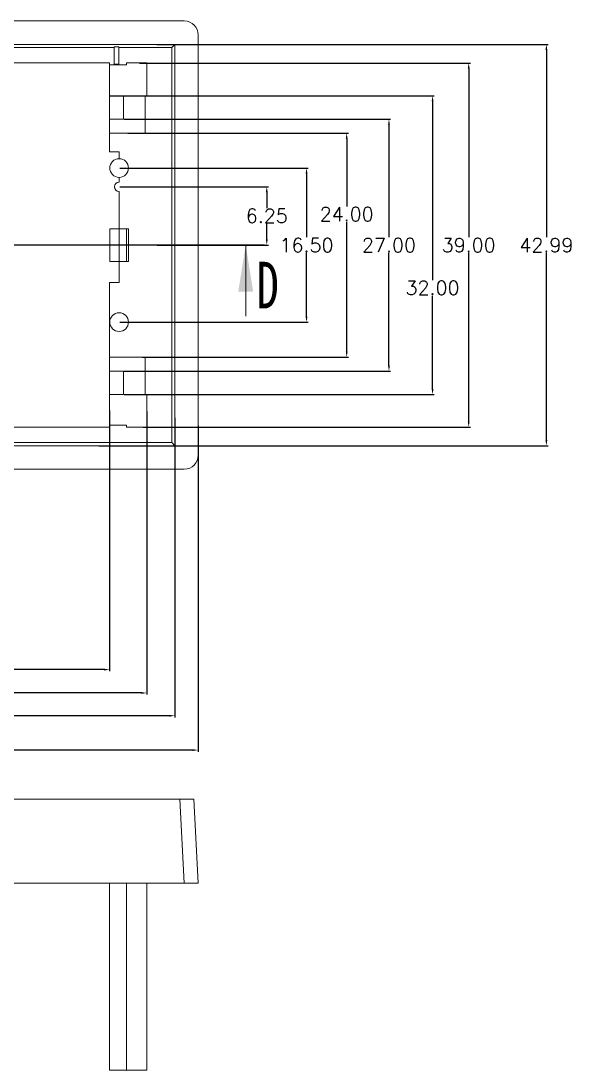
# Model space of a CAD drawing. Header units: inches. Extents: x 1113 to 3281, y 573 to 1166.
# Drawn here: x 2274.2 to 2333.1, y 757.9 to 870.2 of the extents above; entities that cross this region are included whole.
import ezdxf

# ---------------------------------------------------------------- set-up
doc = ezdxf.new("R2010")
doc.units = ezdxf.units.IN
doc.styles.add('SLDTEXTSTYLE6', font='TXT', dxfattribs={"width": 0.7})
doc.styles.get("Standard").update_dxf_attribs({"font": 'txt', "bigfont": 'gbcbig.shx'})
doc.dimstyles.new('2', dxfattribs={"dimtxt": 1.5, "dimasz": 0.6, "dimexe": 0.18, "dimexo": 0.0625, "dimgap": 0.09, "dimtad": 0, "dimtih": 1, "dimtoh": 1, "dimzin": 0, "dimdsep": 46, "dimtxsty": 'Standard', "dimcen": 0, "dimadec": 0, "dimazin": 2, "dimtfac": 1, "dimtofl": 0, "dimtmove": 0, "dimatfit": 3, "dimfxl": 0, "dimtolj": 1, "dimtzin": 0, "dimarcsym": 0})

# ---------------------------------------------------------------- blocks, each defined once
blk = doc.blocks.new('*D379')
at = {"color": 0, "lineweight": -2, "transparency": 16777216}
for p, q in [((2197.72, 829.02), (2197.72, 800.56)), ((2283.72, 828.5), (2283.72, 800.56)), ((2198.32, 800.74), (2237.88, 800.74)), ((2283.12, 800.74), (2243.56, 800.74))]:
    blk.add_line(p, q, dxfattribs=at)
at = {"color": 0, "transparency": 16777216}
for points in [[(2198.32, 800.84), (2198.32, 800.64), (2197.72, 800.74)], [(2283.12, 800.84), (2283.12, 800.64), (2283.72, 800.74)]]:
    blk.add_solid(points, dxfattribs=at)
at = {"layer": 'Defpoints', "color": 0, "transparency": 16777216}
for p in [(2197.72, 829.09), (2283.72, 828.56), (2197.72, 800.74)]:
    blk.add_point(p, dxfattribs=at)
at = {"color": 0, "transparency": 16777216, "insert": (2240.72, 800.74), "char_height": 1.5, "attachment_point": 5}
blk.add_mtext('\\A1;86.00', dxfattribs=at)
blk = doc.blocks.new('*D380')
at = {"color": 0, "lineweight": -2, "transparency": 16777216}
for p, q in [((2287.72, 828.4), (2287.72, 798.06)), ((2197.72, 827.2), (2197.72, 798.06)), ((2198.32, 798.24), (2240, 798.24)), ((2287.12, 798.24), (2245.43, 798.24))]:
    blk.add_line(p, q, dxfattribs=at)
at = {"color": 0, "transparency": 16777216}
for points in [[(2198.32, 798.34), (2198.32, 798.14), (2197.72, 798.24)], [(2287.12, 798.34), (2287.12, 798.14), (2287.72, 798.24)]]:
    blk.add_solid(points, dxfattribs=at)
at = {"layer": 'Defpoints', "color": 0, "transparency": 16777216}
for p in [(2287.72, 828.46), (2197.72, 827.27), (2197.72, 798.24)]:
    blk.add_point(p, dxfattribs=at)
at = {"color": 0, "transparency": 16777216, "insert": (2242.72, 798.24), "char_height": 1.5, "attachment_point": 5}
blk.add_mtext('\\A1;90.00', dxfattribs=at)
blk = doc.blocks.new('*D381')
at = {"color": 0, "lineweight": -2, "transparency": 16777216}
for p, q in [((2290.71, 827.72), (2290.71, 795.62)), ((2197.72, 825.2), (2197.72, 795.62)), ((2198.32, 795.8), (2241.38, 795.8)), ((2290.11, 795.8), (2247.06, 795.8))]:
    blk.add_line(p, q, dxfattribs=at)
at = {"color": 0, "transparency": 16777216}
for points in [[(2198.32, 795.9), (2198.32, 795.7), (2197.72, 795.8)], [(2290.11, 795.9), (2290.11, 795.7), (2290.71, 795.8)]]:
    blk.add_solid(points, dxfattribs=at)
at = {"layer": 'Defpoints', "color": 0, "transparency": 16777216}
for p in [(2290.71, 827.78), (2197.72, 825.26), (2290.71, 795.8)]:
    blk.add_point(p, dxfattribs=at)
at = {"color": 0, "transparency": 16777216, "insert": (2244.22, 795.8), "char_height": 1.5, "attachment_point": 5}
blk.add_mtext('\\A1;93.00', dxfattribs=at)
blk = doc.blocks.new('*D382')
at = {"color": 0, "lineweight": -2, "transparency": 16777216}
for p, q in [((2293.22, 826.85), (2293.22, 791.94)), ((2197.72, 825.2), (2197.72, 791.94)), ((2198.32, 792.12), (2242.5, 792.12)), ((2292.62, 792.12), (2248.43, 792.12))]:
    blk.add_line(p, q, dxfattribs=at)
at = {"color": 0, "transparency": 16777216}
for points in [[(2198.32, 792.22), (2198.32, 792.02), (2197.72, 792.12)], [(2292.62, 792.22), (2292.62, 792.02), (2293.22, 792.12)]]:
    blk.add_solid(points, dxfattribs=at)
at = {"layer": 'Defpoints', "color": 0, "transparency": 16777216}
for p in [(2293.22, 826.91), (2197.72, 825.26), (2197.72, 792.12)]:
    blk.add_point(p, dxfattribs=at)
at = {"color": 0, "transparency": 16777216, "insert": (2245.47, 792.12), "char_height": 1.5, "attachment_point": 5}
blk.add_mtext('\\A1;95.50', dxfattribs=at)
blk = doc.blocks.new('*D389')
at = {"color": 0, "lineweight": -2, "transparency": 16777216}
for p, q in [((2284.81, 854.46), (2305, 854.46)), ((2304.82, 853.86), (2304.82, 847.05)), ((2304.82, 838.56), (2304.82, 845.37)), ((2284.81, 837.96), (2305, 837.96))]:
    blk.add_line(p, q, dxfattribs=at)
at = {"color": 0, "transparency": 16777216}
for points in [[(2304.72, 853.86), (2304.92, 853.86), (2304.82, 854.46)], [(2304.72, 838.56), (2304.92, 838.56), (2304.82, 837.96)]]:
    blk.add_solid(points, dxfattribs=at)
at = {"layer": 'Defpoints', "color": 0, "transparency": 16777216}
for p in [(2284.75, 854.46), (2304.82, 854.46), (2284.75, 837.96)]:
    blk.add_point(p, dxfattribs=at)
at = {"color": 0, "transparency": 16777216, "insert": (2304.82, 846.21), "char_height": 1.5, "attachment_point": 5}
blk.add_mtext('\\A1;16.50', dxfattribs=at)
blk = doc.blocks.new('*D390')
at = {"color": 0, "lineweight": -2, "transparency": 16777216}
for p, q in [((2284.81, 852.46), (2300.74, 852.46)), ((2300.56, 851.86), (2300.56, 850.18)), ((2300.56, 846.81), (2300.56, 848.5)), ((2288.81, 846.21), (2300.74, 846.21))]:
    blk.add_line(p, q, dxfattribs=at)
at = {"color": 0, "transparency": 16777216}
for points in [[(2300.46, 851.86), (2300.66, 851.86), (2300.56, 852.46)], [(2300.46, 846.81), (2300.66, 846.81), (2300.56, 846.21)]]:
    blk.add_solid(points, dxfattribs=at)
at = {"layer": 'Defpoints', "color": 0, "transparency": 16777216}
for p in [(2284.75, 852.46), (2300.56, 852.46), (2288.75, 846.21)]:
    blk.add_point(p, dxfattribs=at)
at = {"color": 0, "transparency": 16777216, "insert": (2300.56, 849.34), "char_height": 1.5, "attachment_point": 5}
blk.add_mtext('\\A1;6.25', dxfattribs=at)
blk = doc.blocks.new('*D391')
at = {"color": 0, "lineweight": -2, "transparency": 16777216}
for p, q in [((2285.28, 859.71), (2313.83, 859.71)), ((2313.65, 859.11), (2313.65, 847.05)), ((2313.65, 833.31), (2313.65, 845.37)), ((2285.28, 832.71), (2313.83, 832.71))]:
    blk.add_line(p, q, dxfattribs=at)
at = {"color": 0, "transparency": 16777216}
for points in [[(2313.55, 859.11), (2313.75, 859.11), (2313.65, 859.71)], [(2313.55, 833.31), (2313.75, 833.31), (2313.65, 832.71)]]:
    blk.add_solid(points, dxfattribs=at)
at = {"layer": 'Defpoints', "color": 0, "transparency": 16777216}
for p in [(2285.22, 859.71), (2313.65, 859.71), (2285.22, 832.71)]:
    blk.add_point(p, dxfattribs=at)
at = {"color": 0, "transparency": 16777216, "insert": (2313.65, 846.21), "char_height": 1.5, "attachment_point": 5}
blk.add_mtext('\\A1;27.00', dxfattribs=at)
blk = doc.blocks.new('*D392')
at = {"color": 0, "lineweight": -2, "transparency": 16777216}
for p, q in [((2285.68, 858.21), (2309.3, 858.21)), ((2309.12, 857.61), (2309.12, 850.36)), ((2309.12, 834.81), (2309.12, 848.68)), ((2287.23, 834.21), (2309.3, 834.21))]:
    blk.add_line(p, q, dxfattribs=at)
at = {"color": 0, "transparency": 16777216}
for points in [[(2309.02, 857.61), (2309.22, 857.61), (2309.12, 858.21)], [(2309.02, 834.81), (2309.22, 834.81), (2309.12, 834.21)]]:
    blk.add_solid(points, dxfattribs=at)
at = {"layer": 'Defpoints', "color": 0, "transparency": 16777216}
for p in [(2285.62, 858.21), (2309.12, 858.21), (2287.17, 834.21)]:
    blk.add_point(p, dxfattribs=at)
at = {"color": 0, "transparency": 16777216, "insert": (2309.12, 849.52), "char_height": 1.5, "attachment_point": 5}
blk.add_mtext('\\A1;24.00', dxfattribs=at)
blk = doc.blocks.new('*D393')
at = {"color": 0, "lineweight": -2, "transparency": 16777216}
for p, q in [((2283.78, 862.21), (2318.5, 862.21)), ((2318.32, 861.61), (2318.32, 842.46)), ((2318.32, 830.81), (2318.32, 840.78)), ((2285.28, 830.21), (2318.5, 830.21))]:
    blk.add_line(p, q, dxfattribs=at)
at = {"color": 0, "transparency": 16777216}
for points in [[(2318.22, 861.61), (2318.42, 861.61), (2318.32, 862.21)], [(2318.22, 830.81), (2318.42, 830.81), (2318.32, 830.21)]]:
    blk.add_solid(points, dxfattribs=at)
at = {"layer": 'Defpoints', "color": 0, "transparency": 16777216}
for p in [(2283.72, 862.21), (2285.22, 830.21), (2318.32, 830.21)]:
    blk.add_point(p, dxfattribs=at)
at = {"color": 0, "transparency": 16777216, "insert": (2318.32, 841.62), "char_height": 1.5, "attachment_point": 5}
blk.add_mtext('\\A1;32.00', dxfattribs=at)
blk = doc.blocks.new('*D394')
at = {"color": 0, "lineweight": -2, "transparency": 16777216}
for p, q in [((2288.79, 867.71), (2330.69, 867.71)), ((2330.51, 867.11), (2330.51, 847.05)), ((2330.51, 825.32), (2330.51, 845.37)), ((2282.59, 824.72), (2330.69, 824.72))]:
    blk.add_line(p, q, dxfattribs=at)
at = {"color": 0, "transparency": 16777216}
for points in [[(2330.41, 867.11), (2330.61, 867.11), (2330.51, 867.71)], [(2330.41, 825.32), (2330.61, 825.32), (2330.51, 824.72)]]:
    blk.add_solid(points, dxfattribs=at)
at = {"layer": 'Defpoints', "color": 0, "transparency": 16777216}
for p in [(2288.72, 867.71), (2330.51, 867.71), (2282.53, 824.72)]:
    blk.add_point(p, dxfattribs=at)
at = {"color": 0, "transparency": 16777216, "insert": (2330.51, 846.21), "char_height": 1.5, "attachment_point": 5}
blk.add_mtext('\\A1;42.99', dxfattribs=at)
blk = doc.blocks.new('*D395')
at = {"color": 0, "lineweight": -2, "transparency": 16777216}
for p, q in [((2286.94, 865.71), (2322.37, 865.71)), ((2322.19, 865.11), (2322.19, 847.05)), ((2322.19, 827.31), (2322.19, 845.37)), ((2287.32, 826.71), (2322.37, 826.71))]:
    blk.add_line(p, q, dxfattribs=at)
at = {"color": 0, "transparency": 16777216}
for points in [[(2322.09, 865.11), (2322.29, 865.11), (2322.19, 865.71)], [(2322.09, 827.31), (2322.29, 827.31), (2322.19, 826.71)]]:
    blk.add_solid(points, dxfattribs=at)
at = {"layer": 'Defpoints', "color": 0, "transparency": 16777216}
for p in [(2286.88, 865.71), (2287.26, 826.71), (2322.19, 826.71)]:
    blk.add_point(p, dxfattribs=at)
at = {"color": 0, "transparency": 16777216, "insert": (2322.19, 846.21), "char_height": 1.5, "attachment_point": 5}
blk.add_mtext('\\A1;39.00', dxfattribs=at)

msp = doc.modelspace()

# ---------------------------------------------------------------- linework, layer by layer
at = {"color": 7, "linetype": 'Continuous', "lineweight": 15}
for p, q in [((2291.72, 870.214), (2199.216, 870.214)), ((2293.218, 823.712), (2293.218, 868.716)), ((2290.714, 867.711), (2199.421, 867.711)), ((2284.718, 867.449), (2284.218, 867.449)), ((2284.218, 867.449), (2284.218, 865.595)), ((2284.718, 865.595), (2284.718, 867.449)), ((2290.714, 867.711), (2290.374, 867.37)), ((2290.714, 824.718), (2290.714, 867.711)), ((2284.218, 867.37), (2200.562, 867.37)), ((2290.374, 867.37), (2284.718, 867.37)), ((2290.374, 825.058), (2290.374, 867.37)), ((2283.718, 865.714), (2256.746, 865.714)), ((2283.718, 865.714), (2283.718, 865.514)), ((2283.718, 865.514), (2285.518, 865.514)), ((2283.718, 865.514), (2283.718, 862.214)), ((2284.218, 865.595), (2284.718, 865.595)), ((2287.718, 865.714), (2285.518, 865.714)), ((2285.518, 865.514), (2285.518, 865.714)), ((2287.718, 862.214), (2287.718, 865.714)), ((2285.218, 862.214), (2283.718, 862.214)), ((2283.718, 862.214), (2283.718, 859.714)), ((2285.218, 859.714), (2285.218, 862.214)), ((2287.718, 862.214), (2287.518, 862.214)), ((2287.518, 862.214), (2287.518, 858.214)), ((2283.718, 859.714), (2285.218, 859.714)), ((2283.718, 859.714), (2283.718, 858.214)), ((2283.718, 858.214), (2287.518, 858.214)), ((2283.718, 858.214), (2283.718, 856.214)), ((2284.746, 856.214), (2283.718, 856.214)), ((2284.746, 855.464), (2284.746, 856.214)), ((2284.746, 852.964), (2284.746, 853.464)), ((2284.746, 847.964), (2284.746, 851.964)), ((2283.746, 847.964), (2283.746, 844.464)), ((2283.746, 847.964), (2284.746, 847.964)), ((2284.746, 847.964), (2284.746, 844.464)), ((2285.546, 847.964), (2284.746, 847.964)), ((2285.546, 844.464), (2285.546, 847.964)), ((2285.546, 847.964), (2285.746, 847.964)), ((2285.746, 847.964), (2285.746, 844.464)), ((2284.746, 844.464), (2283.746, 844.464)), ((2284.746, 844.464), (2285.546, 844.464)), ((2284.746, 842.214), (2284.746, 844.464)), ((2285.746, 844.464), (2285.546, 844.464)), ((2283.718, 842.214), (2284.746, 842.214)), ((2283.718, 842.214), (2283.718, 834.214)), ((2283.718, 834.214), (2287.518, 834.214)), ((2283.718, 832.714), (2283.718, 834.214)), ((2287.518, 830.214), (2287.518, 834.214)), ((2283.718, 832.714), (2285.218, 832.714)), ((2283.718, 832.714), (2283.718, 830.214)), ((2285.218, 832.714), (2285.218, 830.214)), ((2283.718, 826.914), (2283.718, 830.214)), ((2285.218, 830.214), (2283.718, 830.214)), ((2287.718, 830.214), (2287.518, 830.214)), ((2287.718, 830.214), (2287.718, 826.714)), ((2256.746, 826.714), (2283.718, 826.714)), ((2283.718, 826.914), (2285.518, 826.914)), ((2283.718, 826.914), (2283.718, 826.714)), ((2285.518, 826.914), (2285.518, 826.714)), ((2287.718, 826.714), (2285.518, 826.714)), ((2200.562, 825.058), (2290.374, 825.058)), ((2290.714, 824.718), (2290.374, 825.058)), ((2199.421, 824.718), (2290.714, 824.718)), ((2199.216, 822.214), (2291.72, 822.214)), ((2291.248, 786.853), (2199.687, 786.853)), ((2291.72, 777.853), (2291.248, 786.853)), ((2291.248, 786.853), (2292.746, 786.853)), ((2292.746, 786.853), (2293.218, 777.853)), ((2291.72, 777.853), (2199.216, 777.853)), ((2283.718, 777.853), (2283.718, 757.853)), ((2285.518, 777.853), (2285.518, 757.853)), ((2287.718, 757.853), (2287.718, 777.853)), ((2293.218, 777.853), (2291.72, 777.853)), ((2283.718, 757.853), (2285.518, 757.853)), ((2287.718, 757.853), (2285.518, 757.853))]:
    msp.add_line(p, q, dxfattribs=at)
at = {"color": 1}
msp.add_line((2300.306, 846.214), (2192.094, 846.214), dxfattribs=at)
at = {"color": 7, "linetype": 'Continuous', "lineweight": 0}
msp.add_line((2298.306, 838.614), (2298.306, 846.214), dxfattribs=at)
at = {"color": 7, "linetype": 'Continuous', "lineweight": 15}
for centre in [(2284.746, 854.464), (2284.746, 837.964)]:
    msp.add_circle(centre, 1, dxfattribs=at)
msp.add_arc((2284.746, 852.464), 0.5, 90, 270, dxfattribs=at)
for centre, major_axis in [((2291.716, 868.712), (-1.064, -1.064)), ((2291.716, 823.716), (-1.064, 1.064))]:
    msp.add_ellipse(centre, major_axis=major_axis, ratio=0.9972647, start_param=2.357564, end_param=3.9256213, dxfattribs=at)
at = {"color": 7, "linetype": 'Continuous', "lineweight": 0}
msp.add_solid([(2298.306, 846.214), (2297.506, 841.214), (2299.106, 841.214)], dxfattribs=at)

# ---------------------------------------------------------------- texts
at = {"color": 7, "linetype": 'Continuous', "insert": (2299.467, 844.422), "char_height": 5, "attachment_point": 1, "style": 'SLDTEXTSTYLE6'}
msp.add_mtext('D', dxfattribs=at)

# ---------------------------------------------------------------- dimensions: what is measured, and where the dimension line sits
for base, p1, p2, picture, middle in [((2330.513, 867.711), (2282.527, 824.718), (2288.725, 867.711), '*D394', (2330.513, 846.214)), ((2322.186, 826.714), (2286.881, 865.714), (2287.259, 826.714), '*D395', (2322.186, 846.214)), ((2313.655, 859.714), (2285.218, 832.714), (2285.218, 859.714), '*D391', (2313.655, 846.214)), ((2300.557, 852.464), (2288.745, 846.214), (2284.746, 852.464), '*D390', (2300.557, 849.339))]:
    dim = msp.add_linear_dim(base=base, p1=p1, p2=p2, angle=90, dimstyle='2')
    dim.commit()
    dim.dimension.update_dxf_attribs({"geometry": picture, "text_midpoint": middle})
for base, p1, p2, picture, middle in [((2318.324, 830.214), (2283.718, 862.214), (2285.218, 830.214), '*D393', (2318.324, 841.619)), ((2309.125, 858.214), (2287.166, 834.214), (2285.618, 858.214), '*D392', (2309.125, 849.522)), ((2304.815, 854.464), (2284.746, 837.964), (2284.746, 854.464), '*D389', (2304.815, 846.214))]:
    dim = msp.add_linear_dim(base=base, p1=p1, p2=p2, angle=90, dimstyle='2')
    dim.commit()
    dim.dimension.update_dxf_attribs({"geometry": picture, "text_midpoint": middle, "dimtype": 160})
for base, p1, p2, picture, middle in [((2197.718, 800.737), (2283.718, 828.564), (2197.718, 829.087), '*D379', (2240.718, 800.737)), ((2290.714, 795.804), (2197.718, 825.259), (2290.714, 827.784), '*D381', (2244.216, 795.804)), ((2197.718, 792.123), (2293.218, 826.908), (2197.718, 825.259), '*D382', (2245.468, 792.123))]:
    dim = msp.add_linear_dim(base=base, p1=p1, p2=p2, dimstyle='2')
    dim.commit()
    dim.dimension.update_dxf_attribs({"geometry": picture, "text_midpoint": middle})
dim = msp.add_linear_dim(base=(2197.718, 798.235), p1=(2287.718, 828.464), p2=(2197.718, 827.266), dimstyle='2')
dim.commit()
dim.dimension.update_dxf_attribs({"geometry": '*D380', "text_midpoint": (2242.718, 798.235), "dimtype": 160})

doc.saveas('drawing.dxf')
